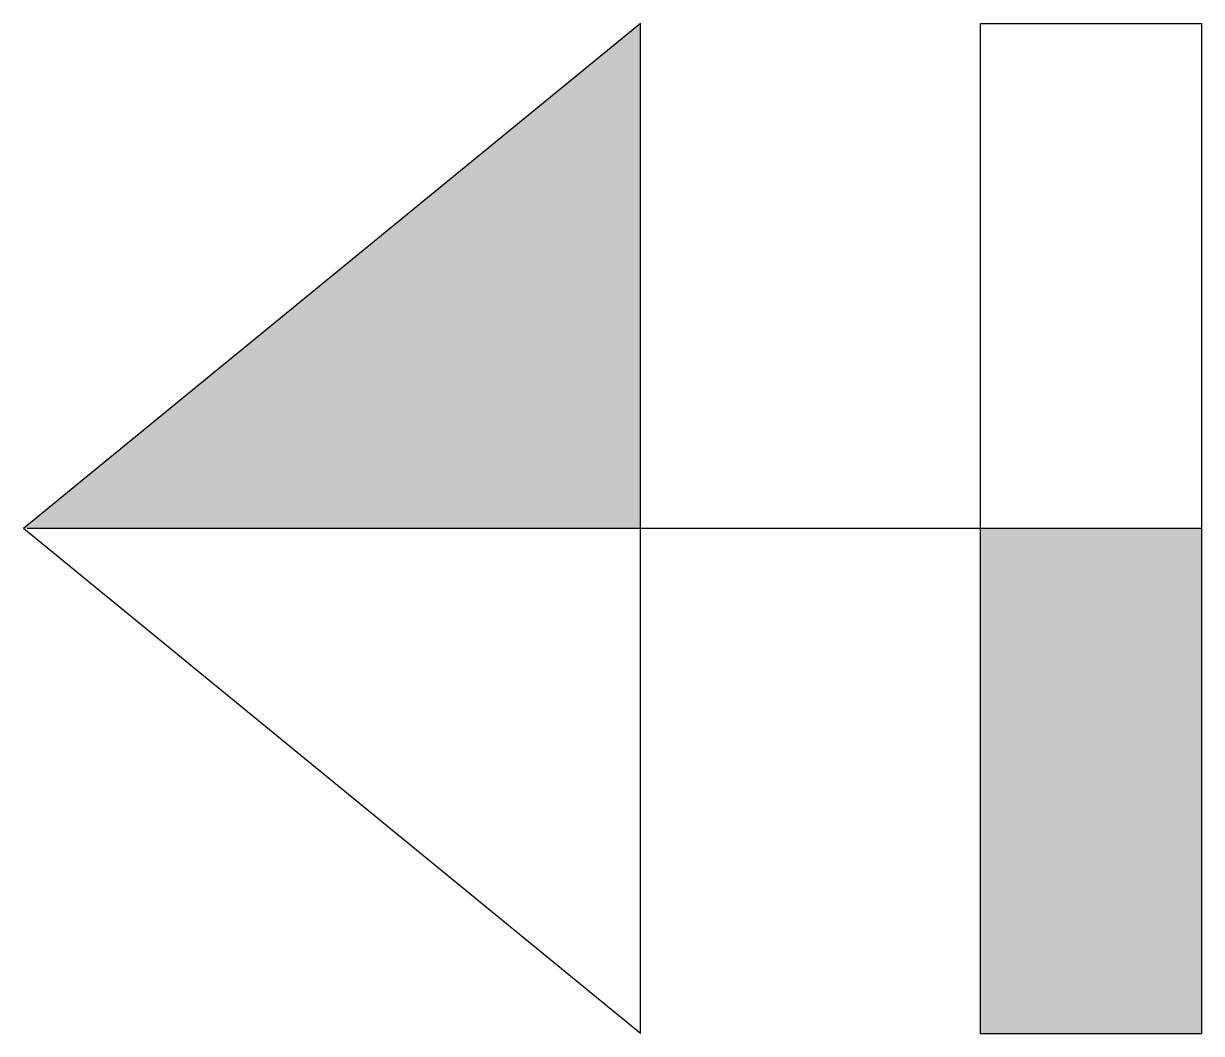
# Model space of a CAD drawing. Header units: millimetres. Extents: x -26.565 to -26.089, y 144.379 to 144.788.
import ezdxf

# ---------------------------------------------------------------- set-up
doc = ezdxf.new("R2010")
doc.units = ezdxf.units.MM

# ---------------------------------------------------------------- blocks, each defined once
blk = doc.blocks.new('*U12')
at = {"color": 0}
for p, q in [((-0.20233, -0.0738), (0.00171, 0.17552)), ((0.20574, -0.0738), (0.00171, 0.17552)), ((0.00171, -0.30042), (0.00171, 0.1741)), ((-0.20233, -0.0738), (0.20574, -0.0738)), ((0.20574, -0.21105), (-0.20233, -0.21105)), ((-0.20233, -0.21105), (-0.20233, -0.30042)), ((0.20574, -0.21105), (0.20574, -0.30042)), ((0.20574, -0.30042), (-0.20233, -0.30042))]:
    blk.add_line(p, q, dxfattribs=at)
for points in [[(0.20574, -0.0738), (0.00171, -0.0738), (0.00171, 0.17552)], [(-0.20233, -0.30042), (-0.20233, -0.21105), (0.00171, -0.30042), (0.00171, -0.21105)]]:
    blk.add_solid(points, dxfattribs=at)

msp = doc.modelspace()

# ---------------------------------------------------------------- block references
at = {"rotation": 90}
msp.add_blockref('*U12', (-26.38953, 144.58176), dxfattribs=at)

doc.saveas('drawing.dxf')
